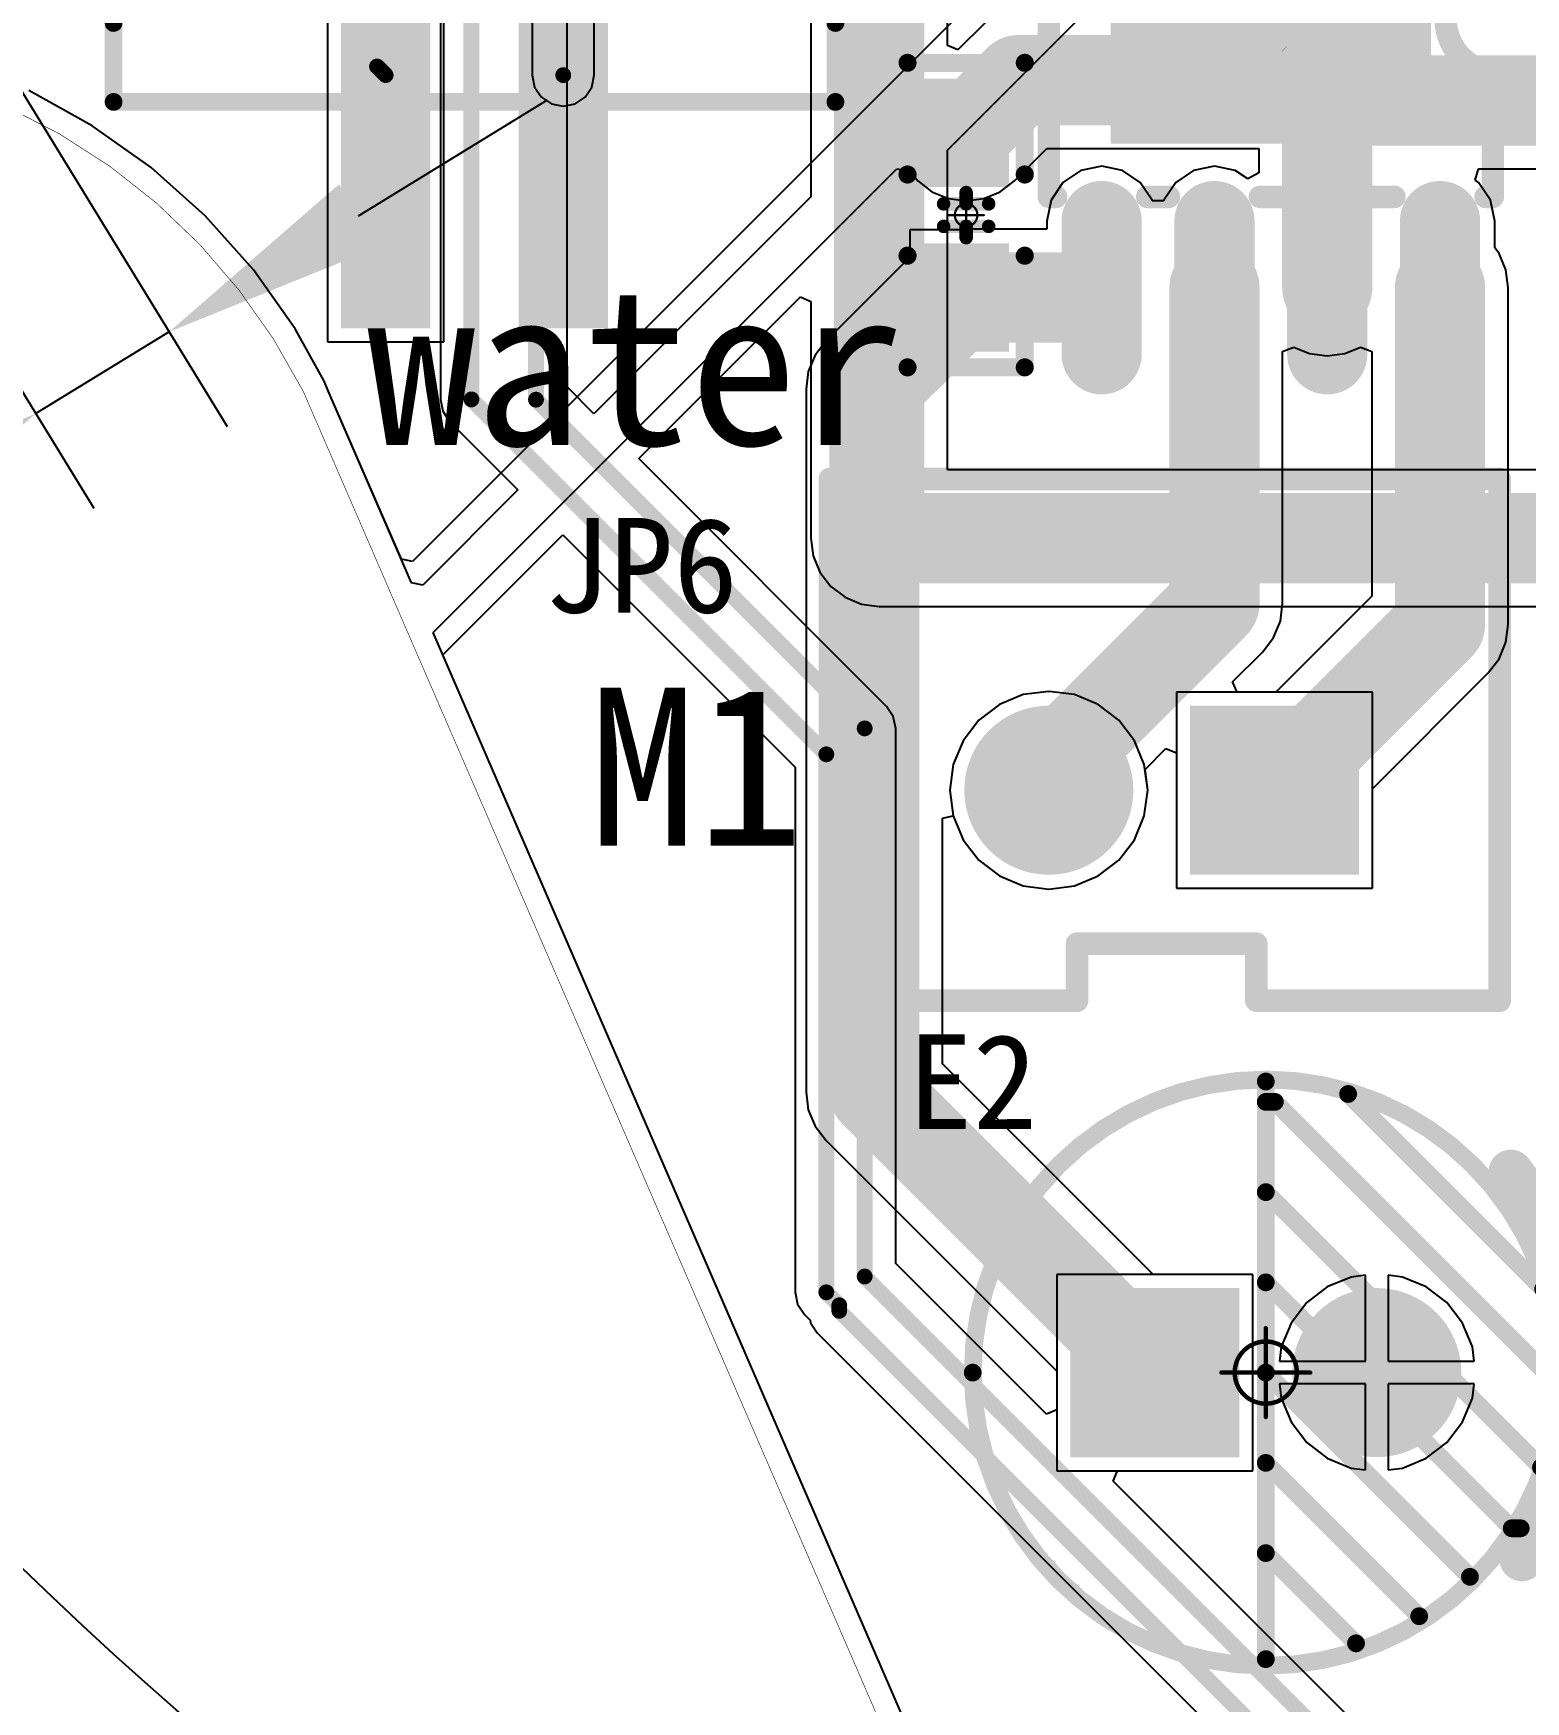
# Model space of a CAD drawing. Header units: millimetres. Extents: x 28 to 238, y 6 to 119.
# Drawn here: x 43.26 to 60.07, y 37.68 to 56.47 of the extents above; entities that cross this region are included whole.
import ezdxf

# ---------------------------------------------------------------- set-up
doc = ezdxf.new("R2010")
doc.units = ezdxf.units.MM
for name, color, linetype in [('BottomLayer', 5, 'Continuous'), ('BottomSolder', 6, 'Continuous'), ('KeepOutLayer', 6, 'Continuous'), ('Mechanical15', 56, 'Continuous'), ('MultiLayer', 9, 'Continuous'), ('PadHoleLayer', 156, 'Continuous'), ('TopLayer', 1, 'Continuous'), ('TopOverlay', 2, 'Continuous'), ('TopPaste', 8, 'Continuous'), ('TopSolder', 216, 'Continuous'), ('ViaHoleLayer', 16, 'Continuous')]:
    doc.layers.add(name, color=color, linetype=linetype)
doc.dimstyles.new('ISO-25', dxfattribs={"dimtxt": 2.5, "dimasz": 2.5, "dimexe": 1.25, "dimexo": 0.625, "dimtad": 1, "dimtxsty": 'Standard', "dimcen": 2.5, "dimadec": 0, "dimazin": 0, "dimtfac": 1, "dimtmove": 0, "dimatfit": 3, "dimfxl": 1, "dimarcsym": 0})

# ---------------------------------------------------------------- blocks, each defined once
blk = doc.blocks.new('C_0603_M_15')
at = {"layer": 'Mechanical15', "const_width": 0.0254}
for points in [[(0, 0.2), (0, -0.2)], [(-0.2, 0), (0.2, 0)]]:
    blk.add_lwpolyline(points, dxfattribs=at)
at = {"layer": 'Mechanical15'}
for points, const_width in [([(-0.006, 0.2, 1), (0.006, 0.2, 1)], 0.0127), ([(-0.206, 0, 1), (-0.194, 0, 1)], 0.0127), ([(0.127, 0, 1), (-0.127, 0, 1)], 0.0254), ([(-0.133, 0, 1), (-0.121, 0, 1)], 0.0127), ([(0.121, 0, 1), (0.133, 0, 1)], 0.0127), ([(0.194, 0, 1), (0.206, 0, 1)], 0.0127), ([(-0.006, -0.2, 1), (0.006, -0.2, 1)], 0.0127)]:
    blk.add_lwpolyline(points, format="xyb", close=True, dxfattribs=dict(at, const_width=const_width))
at = {"layer": 'TopLayer'}
for points in [[(-1.435, -0.381), (-0.419, -0.381), (-1.435, 0.381), (-0.419, 0.381)], [(0.419, -0.381), (1.435, -0.381), (0.419, 0.381), (1.435, 0.381)]]:
    blk.add_solid(points, dxfattribs=at)
at = {"layer": 'TopOverlay'}
for points, const_width in [([(-1.714, 0.66), (-0.457, 0.66)], 0.203), ([(-1.714, 0.66), (-1.714, -0.66)], 0.203), ([(0.457, 0.66), (1.714, 0.66)], 0.203), ([(1.714, 0.66), (1.714, -0.66)], 0.203), ([(-0.127, 0.254), (-0.127, -0.254)], 0.152), ([(0.127, 0.254), (0.127, -0.254)], 0.152), ([(-0.254, 0), (-0.127, 0)], 0.152), ([(0.127, 0), (0.254, 0)], 0.152), ([(-1.714, -0.66), (-0.457, -0.66)], 0.203), ([(0.457, -0.66), (1.714, -0.66)], 0.203)]:
    blk.add_lwpolyline(points, dxfattribs=dict(at, const_width=const_width))
for points, const_width in [([(-1.765, 0.66, 1), (-1.664, 0.66, 1)], 0.102), ([(-1.765, 0.66, 1), (-1.664, 0.66, 1)], 0.102), ([(-0.508, 0.66, 1), (-0.406, 0.66, 1)], 0.102), ([(0.406, 0.66, 1), (0.508, 0.66, 1)], 0.102), ([(1.664, 0.66, 1), (1.765, 0.66, 1)], 0.102), ([(1.664, 0.66, 1), (1.765, 0.66, 1)], 0.102), ([(-0.165, 0.254, 1), (-0.089, 0.254, 1)], 0.0762), ([(0.089, 0.254, 1), (0.165, 0.254, 1)], 0.0762), ([(-0.292, 0, 1), (-0.216, 0, 1)], 0.0762), ([(-0.165, 0, 1), (-0.089, 0, 1)], 0.0762), ([(0.089, 0, 1), (0.165, 0, 1)], 0.0762), ([(0.216, 0, 1), (0.292, 0, 1)], 0.0762), ([(-0.165, -0.254, 1), (-0.089, -0.254, 1)], 0.0762), ([(0.089, -0.254, 1), (0.165, -0.254, 1)], 0.0762), ([(-1.765, -0.66, 1), (-1.664, -0.66, 1)], 0.102), ([(-1.765, -0.66, 1), (-1.664, -0.66, 1)], 0.102), ([(-0.508, -0.66, 1), (-0.406, -0.66, 1)], 0.102), ([(0.406, -0.66, 1), (0.508, -0.66, 1)], 0.102), ([(1.664, -0.66, 1), (1.765, -0.66, 1)], 0.102), ([(1.664, -0.66, 1), (1.765, -0.66, 1)], 0.102)]:
    blk.add_lwpolyline(points, format="xyb", close=True, dxfattribs=dict(at, const_width=const_width))
at = {"layer": 'TopPaste'}
for points in [[(-1.435, -0.381), (-0.419, -0.381), (-1.435, 0.381), (-0.419, 0.381)], [(0.419, -0.381), (1.435, -0.381), (0.419, 0.381), (1.435, 0.381)]]:
    blk.add_solid(points, dxfattribs=at)
at = {"layer": 'TopSolder'}
for points in [[(-1.537, -0.483), (-0.318, -0.483), (-1.537, 0.483), (-0.318, 0.483)], [(0.318, -0.483), (1.537, -0.483), (0.318, 0.483), (1.537, 0.483)]]:
    blk.add_solid(points, dxfattribs=at)
blk = doc.blocks.new('CAP_2_5_6_3_11_2___BK_27')
at = {"layer": 'BottomLayer', "const_width": 0.85}
blk.add_lwpolyline([(0.825, 0, 1), (1.675, 0, 1)], format="xyb", close=True, dxfattribs=at)
at = {"layer": 'BottomLayer'}
blk.add_solid([(-2.1, -0.85), (-0.4, -0.85), (-2.1, 0.85), (-0.4, 0.85)], dxfattribs=at)
at = {"layer": 'BottomSolder', "const_width": 0.952}
blk.add_lwpolyline([(0.774, 0, 1), (1.726, 0, 1)], format="xyb", close=True, dxfattribs=at)
at = {"layer": 'BottomSolder'}
blk.add_solid([(-2.202, -0.952), (-0.298, -0.952), (-2.202, 0.952), (-0.298, 0.952)], dxfattribs=at)
at = {"layer": 'Mechanical15', "const_width": 0.05}
for points in [[(0, -0.5), (0, 0.5)], [(-0.5, 0), (0.5, 0)]]:
    blk.add_lwpolyline(points, dxfattribs=at)
at = {"layer": 'Mechanical15'}
for points, const_width in [([(-0.012, 0.5, 1), (0.012, 0.5, 1)], 0.025), ([(0.35, 0, 1), (-0.35, 0, 1)], 0.05), ([(-0.512, 0, 1), (-0.487, 0, 1)], 0.025), ([(-0.362, 0, 1), (-0.337, 0, 1)], 0.025), ([(0.337, 0, 1), (0.362, 0, 1)], 0.025), ([(0.487, 0, 1), (0.512, 0, 1)], 0.025), ([(-0.012, -0.5, 1), (0.012, -0.5, 1)], 0.025)]:
    blk.add_lwpolyline(points, format="xyb", close=True, dxfattribs=dict(at, const_width=const_width))
at = {"layer": 'MultiLayer', "const_width": 0.85}
blk.add_lwpolyline([(0.825, 0, 1), (1.675, 0, 1)], format="xyb", close=True, dxfattribs=at)
at = {"layer": 'MultiLayer'}
blk.add_solid([(-2.1, -0.85), (-0.4, -0.85), (-2.1, 0.85), (-0.4, 0.85)], dxfattribs=at)
at = {"layer": 'PadHoleLayer', "const_width": 0.4}
for points in [[(-1.45, 0, 1), (-1.05, 0, 1)], [(1.05, 0, 1), (1.45, 0, 1)]]:
    blk.add_lwpolyline(points, format="xyb", close=True, dxfattribs=at)
at = {"layer": 'TopLayer', "const_width": 0.85}
blk.add_lwpolyline([(0.825, 0, 1), (1.675, 0, 1)], format="xyb", close=True, dxfattribs=at)
at = {"layer": 'TopLayer'}
blk.add_solid([(-2.1, -0.85), (-0.4, -0.85), (-2.1, 0.85), (-0.4, 0.85)], dxfattribs=at)
at = {"layer": 'TopOverlay'}
for points, const_width in [([(3.3, 0, 1), (-3.3, 0, 1)], 0.2), ([(-0.05, 3.277, 1), (0.05, 3.277, 1)], 0.1), ([(0.877, 3.137, 1), (0.977, 3.137, 1)], 0.1), ([(-0.05, 3.048, 1), (0.05, 3.048, 1)], 0.1), ([(0.052, 3.048, 1), (0.152, 3.048, 1)], 0.1), ([(0.052, 3.048, 1), (0.152, 3.048, 1)], 0.1), ([(2.633, 2.258, 1), (2.885, 2.258, 1)], 0.252), ([(-0.05, 2.032, 1), (0.05, 2.032, 1)], 0.1), ([(-0.05, 1.016, 1), (0.05, 1.016, 1)], 0.1), ([(3.074, 0.94, 1), (3.174, 0.94, 1)], 0.1), ([(3.074, 0.94, 1), (3.174, 0.94, 1)], 0.1), ([(3.15, 0.94, 1), (3.25, 0.94, 1)], 0.1), ([(-3.35, 0, 1), (-3.25, 0, 1)], 0.1), ([(-0.05, 0, 1), (0.05, 0, 1)], 0.1), ([(3.25, 0, 1), (3.35, 0, 1)], 0.1), ([(3.252, -0.152, 1), (3.352, -0.152, 1)], 0.1), ([(-0.05, -1.016, 1), (0.05, -1.016, 1)], 0.1), ([(3.049, -1.067, 1), (3.149, -1.067, 1)], 0.1), ([(2.719, -1.753, 1), (2.819, -1.753, 1)], 0.1), ([(2.719, -1.753, 1), (2.819, -1.753, 1)], 0.1), ([(2.82, -1.753, 1), (2.92, -1.753, 1)], 0.1), ([(2.757, -2.097, 1), (3.009, -2.097, 1)], 0.252), ([(-0.05, -2.032, 1), (0.05, -2.032, 1)], 0.1), ([(2.249, -2.299, 1), (2.349, -2.299, 1)], 0.1), ([(1.677, -2.743, 1), (1.777, -2.743, 1)], 0.1), ([(0.966, -3.048, 1), (1.066, -3.048, 1)], 0.1), ([(-0.05, -3.226, 1), (0.05, -3.226, 1)], 0.1)]:
    blk.add_lwpolyline(points, format="xyb", close=True, dxfattribs=dict(at, const_width=const_width))
at = {"layer": 'TopOverlay', "const_width": 0.2}
for points in [[(0, -3.226), (0, 3.277)], [(0.927, 3.137), (3.124, 0.94)], [(0, 3.048), (0.102, 3.048)], [(0.102, 3.048), (3.302, -0.152)], [(0, 2.032), (3.099, -1.067)], [(0, 1.016), (2.769, -1.753)], [(3.124, 0.94), (3.2, 0.94)], [(0, 0), (2.299, -2.299)], [(0, -1.016), (1.727, -2.743)], [(2.769, -1.753), (2.87, -1.753)], [(0, -2.032), (1.016, -3.048)]]:
    blk.add_lwpolyline(points, dxfattribs=at)
at = {"layer": 'TopOverlay', "const_width": 0.504}
blk.add_lwpolyline([(2.759, 2.258, -0.340993), (2.883, -2.097)], format="xyb", dxfattribs=at)
at = {"layer": 'TopSolder', "const_width": 0.952}
blk.add_lwpolyline([(0.774, 0, 1), (1.726, 0, 1)], format="xyb", close=True, dxfattribs=at)
at = {"layer": 'TopSolder'}
blk.add_solid([(-2.202, -0.952), (-0.298, -0.952), (-2.202, 0.952), (-0.298, 0.952)], dxfattribs=at)
blk = doc.blocks.new('PH2_0_LS_2P_31')
at = {"layer": 'Mechanical15', "const_width": 0.05}
for points in [[(0, -0.5), (0, 0.5)], [(-0.5, 0), (0.5, 0)]]:
    blk.add_lwpolyline(points, dxfattribs=at)
at = {"layer": 'Mechanical15'}
for points, const_width in [([(-0.012, 0.5, 1), (0.012, 0.5, 1)], 0.025), ([(0.35, 0, 1), (-0.35, 0, 1)], 0.05), ([(-0.512, 0, 1), (-0.487, 0, 1)], 0.025), ([(-0.362, 0, 1), (-0.337, 0, 1)], 0.025), ([(0.337, 0, 1), (0.362, 0, 1)], 0.025), ([(0.487, 0, 1), (0.512, 0, 1)], 0.025), ([(-0.012, -0.5, 1), (0.012, -0.5, 1)], 0.025)]:
    blk.add_lwpolyline(points, format="xyb", close=True, dxfattribs=dict(at, const_width=const_width))
at = {"layer": 'TopLayer'}
for points in [[(-4.814, -1.754), (-3.314, -1.754), (-4.814, 1.246), (-3.314, 1.246)], [(4.814, 1.246), (3.314, 1.246), (4.814, -1.754), (3.314, -1.754)], [(-1.4, -5.242), (-0.6, -5.242), (-1.4, 0.258), (-0.6, 0.258)], [(0.6, -5.242), (1.4, -5.242), (0.6, 0.258), (1.4, 0.258)]]:
    blk.add_solid(points, dxfattribs=at)
at = {"layer": 'TopOverlay', "const_width": 0.2}
for points in [[(-4.064, 1.397), (-4.064, 2.794)], [(-4.064, 2.794), (4.064, 2.794)], [(-2.286, 1.905), (-2.286, 2.794)], [(-1.27, 1.905), (-1.27, 2.794)], [(1.27, 1.905), (1.27, 2.794)], [(2.286, 1.905), (2.286, 2.794)], [(4.064, 1.397), (4.064, 2.794)], [(-2.286, 1.905), (-1.27, 1.905)], [(1.27, 1.905), (2.286, 1.905)], [(-4.064, -2.794), (-4.064, -1.905)], [(4.064, -2.794), (4.064, -1.905)], [(-4.064, -2.794), (4.064, -2.794)]]:
    blk.add_lwpolyline(points, dxfattribs=at)
at = {"layer": 'TopOverlay', "const_width": 0.1}
for points in [[(-4.114, 2.794, 1), (-4.014, 2.794, 1)], [(-4.114, 2.794, 1), (-4.014, 2.794, 1)], [(-2.336, 2.794, 1), (-2.236, 2.794, 1)], [(-1.32, 2.794, 1), (-1.22, 2.794, 1)], [(1.22, 2.794, 1), (1.32, 2.794, 1)], [(2.236, 2.794, 1), (2.336, 2.794, 1)], [(4.014, 2.794, 1), (4.114, 2.794, 1)], [(4.014, 2.794, 1), (4.114, 2.794, 1)], [(-2.336, 1.905, 1), (-2.236, 1.905, 1)], [(-2.336, 1.905, 1), (-2.236, 1.905, 1)], [(-1.32, 1.905, 1), (-1.22, 1.905, 1)], [(-1.32, 1.905, 1), (-1.22, 1.905, 1)], [(1.22, 1.905, 1), (1.32, 1.905, 1)], [(1.22, 1.905, 1), (1.32, 1.905, 1)], [(2.236, 1.905, 1), (2.336, 1.905, 1)], [(2.236, 1.905, 1), (2.336, 1.905, 1)], [(-4.114, 1.397, 1), (-4.014, 1.397, 1)], [(4.014, 1.397, 1), (4.114, 1.397, 1)], [(-4.114, -1.905, 1), (-4.014, -1.905, 1)], [(4.014, -1.905, 1), (4.114, -1.905, 1)], [(-4.114, -2.794, 1), (-4.014, -2.794, 1)], [(-4.114, -2.794, 1), (-4.014, -2.794, 1)], [(4.014, -2.794, 1), (4.114, -2.794, 1)], [(4.014, -2.794, 1), (4.114, -2.794, 1)]]:
    blk.add_lwpolyline(points, format="xyb", close=True, dxfattribs=at)
at = {"layer": 'TopOverlay'}
blk.add_solid([(-2.286, 1.905), (-1.27, 1.905), (-2.286, 2.794), (-1.27, 2.794)], dxfattribs=at)
at = {"layer": 'TopPaste'}
for points in [[(-4.814, -1.754), (-3.314, -1.754), (-4.814, 1.246), (-3.314, 1.246)], [(4.814, 1.246), (3.314, 1.246), (4.814, -1.754), (3.314, -1.754)], [(-1.4, -5.242), (-0.6, -5.242), (-1.4, 0.258), (-0.6, 0.258)], [(0.6, -5.242), (1.4, -5.242), (0.6, 0.258), (1.4, 0.258)]]:
    blk.add_solid(points, dxfattribs=at)
at = {"layer": 'TopSolder'}
for points in [[(-4.916, -1.856), (-3.212, -1.856), (-4.916, 1.348), (-3.212, 1.348)], [(4.916, 1.348), (3.212, 1.348), (4.916, -1.856), (3.212, -1.856)], [(-1.502, -5.344), (-0.498, -5.344), (-1.502, 0.36), (-0.498, 0.36)], [(0.498, -5.344), (1.502, -5.344), (0.498, 0.36), (1.502, 0.36)]]:
    blk.add_solid(points, dxfattribs=at)
blk = doc.blocks.new('XH2_54_LI_2P_36')
at = {"layer": 'BottomLayer', "const_width": 0.85}
blk.add_lwpolyline([(0.845, 0, 1), (1.695, 0, 1)], format="xyb", close=True, dxfattribs=at)
at = {"layer": 'BottomLayer'}
blk.add_solid([(-0.42, -0.85), (-0.42, 0.85), (-2.12, -0.85), (-2.12, 0.85)], dxfattribs=at)
at = {"layer": 'BottomSolder', "const_width": 0.952}
blk.add_lwpolyline([(0.794, 0, 1), (1.746, 0, 1)], format="xyb", close=True, dxfattribs=at)
at = {"layer": 'BottomSolder'}
blk.add_solid([(-0.318, -0.952), (-0.318, 0.952), (-2.222, -0.952), (-2.222, 0.952)], dxfattribs=at)
at = {"layer": 'MultiLayer', "const_width": 0.85}
blk.add_lwpolyline([(0.845, 0, 1), (1.695, 0, 1)], format="xyb", close=True, dxfattribs=at)
at = {"layer": 'MultiLayer'}
blk.add_solid([(-0.42, -0.85), (-0.42, 0.85), (-2.12, -0.85), (-2.12, 0.85)], dxfattribs=at)
at = {"layer": 'PadHoleLayer', "const_width": 0.45}
for points in [[(-1.495, 0, 1), (-1.045, 0, 1)], [(1.045, 0, 1), (1.495, 0, 1)]]:
    blk.add_lwpolyline(points, format="xyb", close=True, dxfattribs=at)
at = {"layer": 'TopLayer', "const_width": 0.85}
blk.add_lwpolyline([(0.845, 0, 1), (1.695, 0, 1)], format="xyb", close=True, dxfattribs=at)
at = {"layer": 'TopLayer'}
blk.add_solid([(-0.42, -0.85), (-0.42, 0.85), (-2.12, -0.85), (-2.12, 0.85)], dxfattribs=at)
at = {"layer": 'TopOverlay', "const_width": 0.254}
for points in [[(-1.067, 2.37), (-3.807, 2.37)], [(-3.807, 2.37), (-3.807, -3.505)], [(-1.067, 2.37), (-1.067, 1.727)], [(2.954, 2.37), (0.953, 2.37)], [(0.953, 2.37), (0.953, 1.727)], [(3.736, 2.37), (2.954, 2.37)], [(3.736, 2.37), (3.736, -3.505)], [(0.953, 1.727), (-1.067, 1.727)], [(3.736, -3.505), (-3.807, -3.505)]]:
    blk.add_lwpolyline(points, dxfattribs=at)
at = {"layer": 'TopOverlay', "const_width": 0.127}
for points in [[(-3.871, 2.37, 1), (-3.744, 2.37, 1)], [(-3.871, 2.37, 1), (-3.744, 2.37, 1)], [(-1.13, 2.37, 1), (-1.003, 2.37, 1)], [(-1.13, 2.37, 1), (-1.003, 2.37, 1)], [(0.889, 2.37, 1), (1.016, 2.37, 1)], [(0.889, 2.37, 1), (1.016, 2.37, 1)], [(2.891, 2.37, 1), (3.018, 2.37, 1)], [(2.891, 2.37, 1), (3.018, 2.37, 1)], [(3.673, 2.37, 1), (3.8, 2.37, 1)], [(3.673, 2.37, 1), (3.8, 2.37, 1)], [(-1.13, 1.727, 1), (-1.003, 1.727, 1)], [(-1.13, 1.727, 1), (-1.003, 1.727, 1)], [(0.889, 1.727, 1), (1.016, 1.727, 1)], [(0.889, 1.727, 1), (1.016, 1.727, 1)], [(-3.871, -3.505, 1), (-3.744, -3.505, 1)], [(-3.871, -3.505, 1), (-3.744, -3.505, 1)], [(3.673, -3.505, 1), (3.8, -3.505, 1)], [(3.673, -3.505, 1), (3.8, -3.505, 1)]]:
    blk.add_lwpolyline(points, format="xyb", close=True, dxfattribs=at)
at = {"layer": 'TopSolder', "const_width": 0.952}
blk.add_lwpolyline([(0.794, 0, 1), (1.746, 0, 1)], format="xyb", close=True, dxfattribs=at)
at = {"layer": 'TopSolder'}
blk.add_solid([(-0.318, -0.952), (-0.318, 0.952), (-2.222, -0.952), (-2.222, 0.952)], dxfattribs=at)
blk = doc.blocks.new('SOIC_8_EP_56')
at = {"layer": 'Mechanical15', "const_width": 0.00254}
blk.add_lwpolyline([(0.358, 0.128), (0.307, 0.179)], dxfattribs=at)
at = {"layer": 'Mechanical15', "const_width": 0.00127}
for points in [[(0.307, 0.179, 1), (0.308, 0.179, 1)], [(0.357, 0.128, 1), (0.359, 0.128, 1)]]:
    blk.add_lwpolyline(points, format="xyb", close=True, dxfattribs=at)
at = {"layer": 'TopLayer', "const_width": 0.7}
for points in [[(-3.773, 1.905), (-2.273, 1.905)], [(2.273, 1.905), (3.773, 1.905)], [(-3.773, 0.635), (-2.273, 0.635)], [(2.273, 0.635), (3.773, 0.635)], [(-3.773, -0.635), (-2.273, -0.635)], [(2.273, -0.635), (3.773, -0.635)], [(-3.773, -1.905), (-2.273, -1.905)], [(2.273, -1.905), (3.773, -1.905)]]:
    blk.add_lwpolyline(points, dxfattribs=at)
at = {"layer": 'TopLayer', "const_width": 0.35}
for points in [[(-3.948, 1.905, 1), (-3.598, 1.905, 1)], [(-2.448, 1.905, 1), (-2.098, 1.905, 1)], [(2.098, 1.905, 1), (2.448, 1.905, 1)], [(3.598, 1.905, 1), (3.948, 1.905, 1)], [(-3.948, 0.635, 1), (-3.598, 0.635, 1)], [(-2.448, 0.635, 1), (-2.098, 0.635, 1)], [(2.098, 0.635, 1), (2.448, 0.635, 1)], [(3.598, 0.635, 1), (3.948, 0.635, 1)], [(-3.948, -0.635, 1), (-3.598, -0.635, 1)], [(-2.448, -0.635, 1), (-2.098, -0.635, 1)], [(2.098, -0.635, 1), (2.448, -0.635, 1)], [(3.598, -0.635, 1), (3.948, -0.635, 1)], [(-3.948, -1.905, 1), (-3.598, -1.905, 1)], [(-2.448, -1.905, 1), (-2.098, -1.905, 1)], [(2.098, -1.905, 1), (2.448, -1.905, 1)], [(3.598, -1.905, 1), (3.948, -1.905, 1)]]:
    blk.add_lwpolyline(points, format="xyb", close=True, dxfattribs=at)
at = {"layer": 'TopLayer'}
blk.add_solid([(1.301, -1.7), (1.301, 1.7), (-1.199, -1.7), (-1.199, 1.7)], dxfattribs=at)
at = {"layer": 'TopOverlay'}
for points, const_width in [([(-2.908, 2.743, 1), (-3.289, 2.743, 1)], 0.254), ([(-3.353, 2.743, 1), (-3.226, 2.743, 1)], 0.127), ([(-2.972, 2.743, 1), (-2.845, 2.743, 1)], 0.127), ([(-2.063, 2.5, 1), (-1.936, 2.5, 1)], 0.127), ([(-2.063, 2.5, 1), (-1.936, 2.5, 1)], 0.127), ([(-2.063, 2.418, 1), (-1.936, 2.418, 1)], 0.127), ([(-0.663, 2.5, 1), (-0.536, 2.5, 1)], 0.127), ([(-0.663, 2.499, 1), (-0.536, 2.499, 1)], 0.127), ([(0.536, 2.499, 1), (0.663, 2.499, 1)], 0.127), ([(0.537, 2.5, 1), (0.664, 2.5, 1)], 0.127), ([(1.936, 2.5, 1), (2.063, 2.5, 1)], 0.127), ([(1.936, 2.5, 1), (2.063, 2.5, 1)], 0.127), ([(1.936, 2.418, 1), (2.063, 2.418, 1)], 0.127), ([(-2.063, 1.392, 1), (-1.936, 1.392, 1)], 0.127), ([(1.936, 1.392, 1), (2.063, 1.392, 1)], 0.127), ([(-2.063, 1.148, 1), (-1.936, 1.148, 1)], 0.127), ([(1.936, 1.148, 1), (2.063, 1.148, 1)], 0.127), ([(-2.063, 0.122, 1), (-1.936, 0.122, 1)], 0.127), ([(1.936, 0.122, 1), (2.063, 0.122, 1)], 0.127), ([(-2.063, -0.122, 1), (-1.936, -0.122, 1)], 0.127), ([(1.936, -0.122, 1), (2.063, -0.122, 1)], 0.127), ([(-2.063, -1.148, 1), (-1.936, -1.148, 1)], 0.127), ([(1.936, -1.148, 1), (2.063, -1.148, 1)], 0.127), ([(-2.063, -1.392, 1), (-1.936, -1.392, 1)], 0.127), ([(1.936, -1.392, 1), (2.063, -1.392, 1)], 0.127), ([(-2.063, -2.418, 1), (-1.936, -2.418, 1)], 0.127), ([(-2.063, -2.5, 1), (-1.936, -2.5, 1)], 0.127), ([(-2.063, -2.5, 1), (-1.936, -2.5, 1)], 0.127), ([(1.936, -2.418, 1), (2.063, -2.418, 1)], 0.127), ([(1.936, -2.5, 1), (2.063, -2.5, 1)], 0.127), ([(1.936, -2.5, 1), (2.063, -2.5, 1)], 0.127)]:
    blk.add_lwpolyline(points, format="xyb", close=True, dxfattribs=dict(at, const_width=const_width))
at = {"layer": 'TopOverlay', "const_width": 0.254}
for points in [[(-0.6, 2.5), (-2, 2.5)], [(-2, 2.418), (-2, 2.5)], [(2, 2.5), (0.6, 2.5)], [(2, 2.418), (2, 2.5)], [(-2, 1.148), (-2, 1.392)], [(2, 1.148), (2, 1.392)], [(-2, -0.122), (-2, 0.122)], [(2, -0.122), (2, 0.122)], [(-2, -1.392), (-2, -1.148)], [(2, -1.392), (2, -1.148)], [(-2, -2.5), (-2, -2.418)], [(2, -2.5), (-2, -2.5)], [(2, -2.5), (2, -2.418)]]:
    blk.add_lwpolyline(points, dxfattribs=at)
blk.add_lwpolyline([(0.599, 2.499, -0.885717), (-0.599, 2.499)], format="xyb", dxfattribs=at)
at = {"layer": 'TopPaste', "const_width": 0.7}
for points in [[(-3.773, 1.905), (-2.273, 1.905)], [(2.273, 1.905), (3.773, 1.905)], [(-3.773, 0.635), (-2.273, 0.635)], [(2.273, 0.635), (3.773, 0.635)], [(-3.773, -0.635), (-2.273, -0.635)], [(2.273, -0.635), (3.773, -0.635)], [(-3.773, -1.905), (-2.273, -1.905)], [(2.273, -1.905), (3.773, -1.905)]]:
    blk.add_lwpolyline(points, dxfattribs=at)
at = {"layer": 'TopPaste', "const_width": 0.35}
for points in [[(-3.948, 1.905, 1), (-3.598, 1.905, 1)], [(-2.448, 1.905, 1), (-2.098, 1.905, 1)], [(2.098, 1.905, 1), (2.448, 1.905, 1)], [(3.598, 1.905, 1), (3.948, 1.905, 1)], [(-3.948, 0.635, 1), (-3.598, 0.635, 1)], [(-2.448, 0.635, 1), (-2.098, 0.635, 1)], [(2.098, 0.635, 1), (2.448, 0.635, 1)], [(3.598, 0.635, 1), (3.948, 0.635, 1)], [(-3.948, -0.635, 1), (-3.598, -0.635, 1)], [(-2.448, -0.635, 1), (-2.098, -0.635, 1)], [(2.098, -0.635, 1), (2.448, -0.635, 1)], [(3.598, -0.635, 1), (3.948, -0.635, 1)], [(-3.948, -1.905, 1), (-3.598, -1.905, 1)], [(-2.448, -1.905, 1), (-2.098, -1.905, 1)], [(2.098, -1.905, 1), (2.448, -1.905, 1)], [(3.598, -1.905, 1), (3.948, -1.905, 1)]]:
    blk.add_lwpolyline(points, format="xyb", close=True, dxfattribs=at)
at = {"layer": 'TopPaste'}
blk.add_solid([(1.301, -1.7), (1.301, 1.7), (-1.199, -1.7), (-1.199, 1.7)], dxfattribs=at)
at = {"layer": 'TopSolder', "const_width": 0.903}
for points in [[(-3.773, 1.905), (-2.273, 1.905)], [(2.273, 1.905), (3.773, 1.905)], [(-3.773, 0.635), (-2.273, 0.635)], [(2.273, 0.635), (3.773, 0.635)], [(-3.773, -0.635), (-2.273, -0.635)], [(2.273, -0.635), (3.773, -0.635)], [(-3.773, -1.905), (-2.273, -1.905)], [(2.273, -1.905), (3.773, -1.905)]]:
    blk.add_lwpolyline(points, dxfattribs=at)
at = {"layer": 'TopSolder', "const_width": 0.452}
for points in [[(-3.998, 1.905, 1), (-3.547, 1.905, 1)], [(-2.498, 1.905, 1), (-2.047, 1.905, 1)], [(2.047, 1.905, 1), (2.498, 1.905, 1)], [(3.547, 1.905, 1), (3.998, 1.905, 1)], [(-3.998, 0.635, 1), (-3.547, 0.635, 1)], [(-2.498, 0.635, 1), (-2.047, 0.635, 1)], [(2.047, 0.635, 1), (2.498, 0.635, 1)], [(3.547, 0.635, 1), (3.998, 0.635, 1)], [(-3.998, -0.635, 1), (-3.547, -0.635, 1)], [(-2.498, -0.635, 1), (-2.047, -0.635, 1)], [(2.047, -0.635, 1), (2.498, -0.635, 1)], [(3.547, -0.635, 1), (3.998, -0.635, 1)], [(-3.998, -1.905, 1), (-3.547, -1.905, 1)], [(-2.498, -1.905, 1), (-2.047, -1.905, 1)], [(2.047, -1.905, 1), (2.498, -1.905, 1)], [(3.547, -1.905, 1), (3.998, -1.905, 1)]]:
    blk.add_lwpolyline(points, format="xyb", close=True, dxfattribs=at)
at = {"layer": 'TopSolder'}
blk.add_solid([(1.402, -1.802), (1.402, 1.802), (-1.301, -1.802), (-1.301, 1.802)], dxfattribs=at)
blk = doc.blocks.new('*D62')
at = {"color": 0, "lineweight": -2, "transparency": 16777216}
for p, q in [((41.386, 58.66), (45.445, 52.04)), ((39.885, 57.74), (43.945, 51.12)), ((46.923, 54.413), (49.054, 55.72)), ((44.792, 53.106), (43.291, 52.186)), ((41.16, 50.879), (31.925, 45.216))]:
    blk.add_line(p, q, dxfattribs=at)
at = {"color": 0, "transparency": 16777216}
for points in [[(46.705, 54.768), (47.141, 54.058), (44.792, 53.106)], [(40.942, 51.234), (41.378, 50.524), (43.291, 52.186)]]:
    blk.add_solid(points, dxfattribs=at)
at = {"layer": 'Defpoints', "color": 0, "transparency": 16777216}
for p in [(41.059, 59.193), (39.558, 58.273), (43.291, 52.186)]:
    blk.add_point(p, dxfattribs=at)
at = {"color": 0, "transparency": 16777216, "insert": (34.388, 49.17), "char_height": 2.5, "attachment_point": 5, "rotation": 31.5175}
blk.add_mtext('1,76', dxfattribs=at)

msp = doc.modelspace()

# ---------------------------------------------------------------- linework, layer by layer
msp.add_circle((70.558, 67.272), 39.25)
at = {"layer": 'BottomLayer'}
for p, q in [((52.018, 80.46), (52.018, 54.626)), ((49.273, 52.488), (49.273, 73.648)), ((53.556, 56.329), (53.556, 60.724)), ((47.847, 60.263), (47.847, 52.346)), ((55.196, 57.804), (53.673, 56.281)), ((53.556, 55.153), (55.755, 57.352)), ((53.673, 56.281), (53.556, 56.329)), ((43.926, 55.427), (43.212, 55.822)), ((44.59, 54.956), (43.926, 55.427)), ((53.556, 51.552), (53.556, 55.153)), ((45.198, 54.413), (44.59, 54.956)), ((52.018, 54.626), (49.576, 52.184)), ((45.741, 53.805), (45.198, 54.413)), ((46.213, 53.14), (45.741, 53.805)), ((50.081, 51.679), (51.901, 53.499)), ((51.901, 53.499), (52.018, 53.45)), ((52.018, 53.45), (52.018, 50.783)), ((46.535, 52.558), (46.213, 53.14)), ((46.542, 52.544), (46.535, 52.558)), ((46.535, 52.558), (46.535, 52.558)), ((46.585, 52.444), (46.542, 52.544)), ((47.523, 50.279), (46.585, 52.444)), ((49.576, 52.184), (49.273, 52.488)), ((47.847, 52.346), (47.873, 52.212)), ((47.873, 52.212), (47.949, 52.099)), ((47.949, 52.099), (48.72, 51.328)), ((52.871, 48.889), (50.081, 51.679)), ((60.309, 51.552), (53.556, 51.552)), ((48.72, 51.328), (47.648, 50.256)), ((47.874, 49.471), (49.225, 50.823)), ((49.225, 50.823), (51.843, 48.205)), ((52.018, 50.783), (52.045, 50.584)), ((52.045, 50.584), (52.121, 50.399)), ((52.121, 50.399), (52.244, 50.24)), ((47.648, 50.256), (47.523, 50.279)), ((52.244, 50.24), (52.403, 50.118)), ((52.403, 50.118), (52.588, 50.041)), ((52.588, 50.041), (52.787, 50.015)), ((52.787, 50.015), (60.309, 50.015)), ((54.153, 34.982), (47.874, 49.471)), ((54.698, 49.059), (54.41, 49.022)), ((54.986, 49.022), (54.698, 49.059)), ((58.342, 49.05), (56.134, 49.05)), ((56.134, 49.05), (56.134, 46.842)), ((58.342, 46.842), (58.342, 49.05)), ((52.947, 48.776), (52.871, 48.889)), ((54.141, 48.91), (53.91, 48.733)), ((54.41, 49.022), (54.141, 48.91)), ((55.254, 48.91), (54.986, 49.022)), ((55.485, 48.733), (55.254, 48.91)), ((52.974, 48.642), (52.947, 48.776)), ((53.91, 48.733), (53.733, 48.503)), ((55.662, 48.503), (55.485, 48.733)), ((52.974, 42.616), (52.974, 48.642)), ((52.974, 48.642), (52.974, 48.642)), ((53.733, 48.503), (53.622, 48.234)), ((55.773, 48.234), (55.662, 48.503)), ((51.843, 48.205), (51.843, 42.293)), ((53.622, 48.234), (53.584, 47.946)), ((55.811, 47.946), (55.773, 48.234)), ((53.584, 47.946), (53.622, 47.658)), ((55.773, 47.658), (55.811, 47.946)), ((53.622, 47.658), (53.733, 47.389)), ((55.662, 47.389), (55.773, 47.658)), ((53.733, 47.389), (53.91, 47.159)), ((55.485, 47.159), (55.662, 47.389)), ((53.91, 47.159), (54.141, 46.982)), ((55.254, 46.982), (55.485, 47.159)), ((54.141, 46.982), (54.41, 46.87)), ((54.986, 46.87), (55.254, 46.982)), ((54.41, 46.87), (54.698, 46.832)), ((54.698, 46.832), (54.986, 46.87)), ((56.134, 46.842), (58.342, 46.842)), ((54.67, 40.92), (52.974, 42.616)), ((56.995, 42.493), (54.787, 42.493)), ((54.787, 42.493), (54.787, 40.969)), ((56.995, 40.285), (56.995, 42.493)), ((58.103, 42.465), (57.834, 42.354)), ((58.264, 42.486), (58.103, 42.465)), ((58.264, 41.516), (58.264, 42.486)), ((58.679, 42.465), (58.518, 42.486)), ((58.518, 42.486), (58.518, 41.516)), ((58.948, 42.354), (58.679, 42.465)), ((51.843, 42.293), (51.869, 42.159)), ((57.834, 42.354), (57.604, 42.177)), ((59.179, 42.177), (58.948, 42.354)), ((51.869, 42.159), (51.945, 42.045)), ((57.604, 42.177), (57.427, 41.946)), ((59.355, 41.946), (59.179, 42.177)), ((51.945, 42.045), (52.009, 41.981)), ((52.009, 41.981), (52.015, 41.951)), ((52.015, 41.951), (52.091, 41.838)), ((57.427, 41.946), (57.316, 41.678)), ((59.467, 41.678), (59.355, 41.946)), ((52.091, 41.838), (59.222, 34.707)), ((57.316, 41.678), (57.294, 41.516)), ((57.294, 41.516), (58.264, 41.516)), ((58.518, 41.516), (59.488, 41.516)), ((59.488, 41.516), (59.467, 41.678)), ((58.264, 41.262), (57.294, 41.262)), ((57.294, 41.262), (57.316, 41.101)), ((58.264, 40.293), (58.264, 41.262)), ((59.488, 41.262), (58.518, 41.262)), ((58.518, 41.262), (58.518, 40.293)), ((59.467, 41.101), (59.488, 41.262)), ((54.787, 40.969), (54.67, 40.92)), ((57.316, 41.101), (57.427, 40.833)), ((59.355, 40.833), (59.467, 41.101)), ((57.427, 40.833), (57.604, 40.602)), ((59.179, 40.602), (59.355, 40.833)), ((57.604, 40.602), (57.834, 40.425)), ((58.948, 40.425), (59.179, 40.602)), ((57.834, 40.425), (58.103, 40.314)), ((58.679, 40.314), (58.948, 40.425)), ((55.422, 40.168), (55.471, 40.285)), ((55.471, 40.285), (56.995, 40.285)), ((58.103, 40.314), (58.264, 40.293)), ((58.518, 40.293), (58.679, 40.314)), ((59.351, 36.24), (55.422, 40.168))]:
    msp.add_line(p, q, dxfattribs=at)
for points, const_width in [([(52.787, 50.783), (52.787, 87.725)], 1.016), ([(48.196, 52.346), (48.196, 74.945)], 0.178), ([(48.923, 52.343), (48.923, 74.141)], 0.178), ([(48.196, 52.346), (52.192, 48.35)], 0.178), ([(48.923, 52.343), (52.624, 48.642)], 0.178), ([(52.787, 50.783), (61.078, 50.783)], 1.016), ([(52.624, 42.471), (52.624, 48.642)], 0.178), ([(52.192, 42.293), (52.192, 48.35)], 0.178), ([(52.624, 42.471), (59.206, 35.89)], 0.178), ([(52.192, 42.293), (52.338, 42.147)], 0.178), ([(52.338, 42.085), (52.338, 42.147)], 0.178), ([(52.338, 42.085), (59.469, 34.955)], 0.178)]:
    msp.add_lwpolyline(points, dxfattribs=dict(at, const_width=const_width))
for points, const_width in [([(48.152, 52.346, 1), (48.241, 52.346, 1)], 0.0889), ([(48.152, 52.346, 1), (48.241, 52.346, 1)], 0.0889), ([(48.879, 52.343, 1), (48.968, 52.343, 1)], 0.0889), ([(48.879, 52.343, 1), (48.968, 52.343, 1)], 0.0889), ([(52.573, 52.163, 1), (52.923, 52.163, 1)], 0.35), ([(52.533, 50.783, 1), (53.041, 50.783, 1)], 0.508), ([(52.533, 50.783, 1), (53.041, 50.783, 1)], 0.508), ([(52.612, 50.783, 1), (52.962, 50.783, 1)], 0.35), ([(52.58, 48.642, 1), (52.669, 48.642, 1)], 0.0889), ([(52.58, 48.642, 1), (52.669, 48.642, 1)], 0.0889), ([(52.148, 48.35, 1), (52.237, 48.35, 1)], 0.0889), ([(52.148, 48.35, 1), (52.237, 48.35, 1)], 0.0889), ([(52.58, 42.471, 1), (52.669, 42.471, 1)], 0.0889), ([(52.58, 42.471, 1), (52.669, 42.471, 1)], 0.0889), ([(52.148, 42.293, 1), (52.237, 42.293, 1)], 0.0889), ([(52.148, 42.293, 1), (52.237, 42.293, 1)], 0.0889), ([(52.294, 42.147, 1), (52.383, 42.147, 1)], 0.0889), ([(52.294, 42.147, 1), (52.383, 42.147, 1)], 0.0889), ([(52.294, 42.085, 1), (52.383, 42.085, 1)], 0.0889), ([(52.294, 42.085, 1), (52.383, 42.085, 1)], 0.0889)]:
    msp.add_lwpolyline(points, format="xyb", close=True, dxfattribs=dict(at, const_width=const_width))
at = {"layer": 'KeepOutLayer', "const_width": 0.00645}
for points in [[(34.052, 52.857, -3.804617), (64.049, 28.566)], [(34.052, 52.857, -3.804617), (64.049, 28.566)], [(41.681, 56.082, -0.22033), (46.301, 52.44)]]:
    msp.add_lwpolyline(points, format="xyb", dxfattribs=at)
msp.add_lwpolyline([(46.301, 52.44), (53.95, 34.793)], dxfattribs=at)
at = {"layer": 'KeepOutLayer'}
for const_width in [0.00322, 0.00323]:
    msp.add_lwpolyline([(46.3, 52.44, 1), (46.303, 52.44, 1)], format="xyb", close=True, dxfattribs=dict(at, const_width=const_width))
at = {"layer": 'MultiLayer', "const_width": 0.35}
for points in [[(52.573, 52.163, 1), (52.923, 52.163, 1)], [(52.612, 50.783, 1), (52.962, 50.783, 1)]]:
    msp.add_lwpolyline(points, format="xyb", close=True, dxfattribs=at)
at = {"layer": 'TopLayer'}
for p, q in [((48.881, 61.023), (48.881, 55.997)), ((49.58, 55.997), (49.58, 60.878)), ((46.577, 59.001), (46.577, 52.993)), ((47.885, 52.993), (47.885, 59.001)), ((54.779, 57.769), (47.532, 50.522)), ((48.881, 55.997), (48.908, 55.863)), ((49.554, 55.863), (49.58, 55.997)), ((43.926, 55.427), (43.212, 55.822)), ((48.908, 55.863), (48.984, 55.75)), ((49.478, 55.75), (49.554, 55.863)), ((48.984, 55.75), (49.097, 55.674)), ((49.097, 55.674), (49.231, 55.647)), ((49.231, 55.647), (49.365, 55.674)), ((49.365, 55.674), (49.478, 55.75)), ((44.59, 54.956), (43.926, 55.427)), ((54.31, 54.805), (54.677, 55.172)), ((54.677, 55.172), (57.064, 55.172)), ((57.064, 55.172), (57.064, 54.898)), ((45.198, 54.413), (44.59, 54.956)), ((47.766, 49.72), (52.986, 54.94)), ((52.986, 54.94), (53.139, 54.914)), ((53.139, 54.914), (53.223, 54.805)), ((55.057, 54.923), (54.857, 54.789)), ((55.293, 54.97), (55.057, 54.923)), ((55.528, 54.923), (55.293, 54.97)), ((55.728, 54.789), (55.528, 54.923)), ((56.327, 54.923), (56.127, 54.789)), ((56.563, 54.97), (56.327, 54.923)), ((56.798, 54.923), (56.563, 54.97)), ((56.937, 54.83), (56.798, 54.923)), ((57.064, 54.898), (56.937, 54.83)), ((59.498, 54.816), (59.537, 54.943)), ((59.537, 54.943), (64.451, 54.943)), ((53.223, 54.805), (53.382, 54.683)), ((53.382, 54.683), (53.568, 54.606)), ((53.965, 54.606), (54.151, 54.683)), ((54.151, 54.683), (54.31, 54.805)), ((54.857, 54.789), (54.724, 54.589)), ((55.862, 54.589), (55.728, 54.789)), ((56.127, 54.789), (55.994, 54.589)), ((59.538, 54.789), (59.498, 54.816)), ((59.672, 54.589), (59.538, 54.789)), ((53.568, 54.606), (53.767, 54.58)), ((53.767, 54.58), (53.965, 54.606)), ((54.724, 54.589), (54.677, 54.354)), ((55.863, 54.583), (55.862, 54.589)), ((55.992, 54.583), (55.863, 54.583)), ((55.994, 54.589), (55.992, 54.583)), ((59.719, 54.354), (59.672, 54.589)), ((45.741, 53.805), (45.198, 54.413)), ((54.677, 54.354), (54.677, 54.263)), ((59.719, 54.053), (59.719, 54.354)), ((53.717, 54.256), (53.132, 54.256)), ((53.132, 54.256), (53.132, 53.946)), ((53.767, 54.263), (53.717, 54.256)), ((54.677, 54.263), (53.767, 54.263)), ((53.132, 53.946), (52.189, 53.004)), ((59.768, 53.988), (59.719, 54.053)), ((59.845, 53.803), (59.768, 53.988)), ((46.213, 53.14), (45.741, 53.805)), ((59.871, 53.604), (59.845, 53.803)), ((59.871, 49.811), (59.871, 53.604)), ((46.535, 52.558), (46.213, 53.14)), ((46.577, 52.993), (47.885, 52.993)), ((52.189, 53.004), (52.067, 52.845)), ((52.067, 52.845), (51.99, 52.66)), ((57.331, 52.885), (57.366, 52.902)), ((57.331, 50.049), (57.331, 52.885)), ((57.366, 52.902), (57.458, 52.934)), ((57.458, 52.934), (57.634, 52.861)), ((57.634, 52.861), (57.833, 52.835)), ((57.833, 52.835), (58.032, 52.861)), ((58.032, 52.861), (58.207, 52.934)), ((58.207, 52.934), (58.299, 52.902)), ((58.299, 52.902), (58.334, 52.885)), ((58.334, 52.885), (58.334, 50.129)), ((51.99, 52.66), (51.964, 52.461)), ((46.542, 52.544), (46.535, 52.558)), ((46.535, 52.558), (46.535, 52.558)), ((46.585, 52.444), (46.542, 52.544)), ((47.408, 50.546), (46.585, 52.444)), ((51.964, 52.461), (51.964, 44.548)), ((47.532, 50.522), (47.408, 50.546)), ((58.334, 50.129), (57.255, 49.05)), ((57.305, 49.85), (57.331, 50.049)), ((57.228, 49.664), (57.305, 49.85)), ((59.845, 49.612), (59.871, 49.811)), ((54.153, 34.982), (47.766, 49.72)), ((57.106, 49.505), (57.228, 49.664)), ((59.768, 49.427), (59.845, 49.612)), ((56.768, 49.167), (57.106, 49.505)), ((59.646, 49.267), (59.768, 49.427)), ((58.342, 47.963), (59.646, 49.267)), ((56.817, 49.05), (56.768, 49.167)), ((57.255, 49.05), (56.817, 49.05)), ((55.781, 48.179), (56.016, 48.415)), ((56.016, 48.415), (56.134, 48.367)), ((56.134, 48.367), (56.134, 46.842)), ((55.811, 47.946), (55.781, 48.179)), ((55.773, 47.658), (55.811, 47.946)), ((58.342, 46.842), (58.342, 47.963)), ((53.501, 47.632), (53.622, 47.658)), ((53.501, 44.866), (53.501, 47.632)), ((53.622, 47.658), (53.733, 47.389)), ((55.662, 47.389), (55.773, 47.658)), ((53.733, 47.389), (53.91, 47.159)), ((55.485, 47.159), (55.662, 47.389)), ((53.91, 47.159), (54.141, 46.982)), ((55.254, 46.982), (55.485, 47.159)), ((54.141, 46.982), (54.41, 46.87)), ((54.986, 46.87), (55.254, 46.982)), ((54.41, 46.87), (54.698, 46.832)), ((54.698, 46.832), (54.986, 46.87)), ((56.134, 46.842), (58.342, 46.842)), ((55.874, 42.493), (53.501, 44.866)), ((51.964, 44.548), (51.99, 44.349)), ((51.99, 44.349), (52.067, 44.163)), ((52.067, 44.163), (52.189, 44.004)), ((52.189, 44.004), (54.787, 41.407)), ((56.995, 42.493), (55.874, 42.493)), ((56.995, 40.285), (56.995, 42.493)), ((54.787, 41.407), (54.787, 40.285)), ((54.787, 40.285), (56.995, 40.285))]:
    msp.add_line(p, q, dxfattribs=at)
for points, const_width in [([(49.231, 55.997), (49.231, 61.023)], 0.178), ([(47.134, 56.094), (47.134, 60.425)], 0.178), ([(57.198, 56.576), (57.833, 55.941)], 1.016), ([(53.767, 55.349), (54.359, 55.941)], 1.016), ([(54.359, 55.941), (57.833, 55.941)], 1.016), ([(57.833, 53.604), (57.833, 55.941)], 1.016), ([(57.833, 55.941), (58.062, 55.712)], 1.016), ([(47.134, 56.094), (47.231, 55.997)], 0.178), ([(58.062, 55.712), (60.951, 55.712)], 1.016), ([(56.563, 50.049), (56.563, 53.604)], 1.016), ([(59.103, 49.811), (59.103, 53.604)], 1.016), ([(52.733, 52.461), (53.767, 53.494)], 1.016), ([(53.767, 53.494), (55.183, 53.494)], 1.016), ([(52.733, 44.548), (52.733, 52.461)], 1.016), ([(54.698, 48.184), (56.563, 50.049)], 1.016), ([(57.238, 47.946), (59.103, 49.811)], 1.016), ([(54.698, 47.946), (54.698, 48.184)], 1.016), ([(52.733, 44.548), (55.891, 41.389)], 1.016)]:
    msp.add_lwpolyline(points, dxfattribs=dict(at, const_width=const_width))
for points, const_width in [([(56.944, 56.576, 1), (57.452, 56.576, 1)], 0.508), ([(54.105, 55.941, 1), (54.613, 55.941, 1)], 0.508), ([(54.105, 55.941, 1), (54.613, 55.941, 1)], 0.508), ([(57.579, 55.941, 1), (58.087, 55.941, 1)], 0.508), ([(57.579, 55.941, 1), (58.087, 55.941, 1)], 0.508), ([(57.579, 55.941, 1), (58.087, 55.941, 1)], 0.508), ([(57.579, 55.941, 1), (58.087, 55.941, 1)], 0.508), ([(47.089, 56.094, 1), (47.178, 56.094, 1)], 0.0889), ([(47.089, 56.094, 1), (47.178, 56.094, 1)], 0.0889), ([(57.808, 55.712, 1), (58.316, 55.712, 1)], 0.508), ([(57.808, 55.712, 1), (58.316, 55.712, 1)], 0.508), ([(47.186, 55.997, 1), (47.275, 55.997, 1)], 0.0889), ([(49.186, 55.997, 1), (49.275, 55.997, 1)], 0.0889), ([(53.513, 55.349, 1), (54.021, 55.349, 1)], 0.508), ([(56.309, 53.604, 1), (56.817, 53.604, 1)], 0.508), ([(57.579, 53.604, 1), (58.087, 53.604, 1)], 0.508), ([(58.849, 53.604, 1), (59.357, 53.604, 1)], 0.508), ([(53.513, 53.494, 1), (54.021, 53.494, 1)], 0.508), ([(53.513, 53.494, 1), (54.021, 53.494, 1)], 0.508), ([(54.929, 53.494, 1), (55.437, 53.494, 1)], 0.508), ([(52.479, 52.461, 1), (52.987, 52.461, 1)], 0.508), ([(52.479, 52.461, 1), (52.987, 52.461, 1)], 0.508), ([(52.573, 52.163, 1), (52.923, 52.163, 1)], 0.35), ([(52.612, 50.783, 1), (52.962, 50.783, 1)], 0.35), ([(56.309, 50.049, 1), (56.817, 50.049, 1)], 0.508), ([(56.309, 50.049, 1), (56.817, 50.049, 1)], 0.508), ([(58.849, 49.811, 1), (59.357, 49.811, 1)], 0.508), ([(58.849, 49.811, 1), (59.357, 49.811, 1)], 0.508), ([(54.444, 48.184, 1), (54.952, 48.184, 1)], 0.508), ([(54.444, 48.184, 1), (54.952, 48.184, 1)], 0.508), ([(54.444, 47.946, 1), (54.952, 47.946, 1)], 0.508), ([(56.984, 47.946, 1), (57.492, 47.946, 1)], 0.508), ([(52.479, 44.548, 1), (52.987, 44.548, 1)], 0.508), ([(52.479, 44.548, 1), (52.987, 44.548, 1)], 0.508), ([(55.637, 41.389, 1), (56.145, 41.389, 1)], 0.508)]:
    msp.add_lwpolyline(points, format="xyb", close=True, dxfattribs=dict(at, const_width=const_width))
at = {"layer": 'ViaHoleLayer', "const_width": 0.2}
for points in [[(52.648, 52.163, 1), (52.848, 52.163, 1)], [(52.687, 50.783, 1), (52.887, 50.783, 1)]]:
    msp.add_lwpolyline(points, format="xyb", close=True, dxfattribs=at)

# ---------------------------------------------------------------- block references
for name, p in [('PH2_0_LS_2P_31', (48.231, 58.489)), ('CAP_2_5_6_3_11_2___BK_27', (57.141, 41.389))]:
    msp.add_blockref(name, p)
for name, p, rotation in [('SOIC_8_EP_56', (57.198, 56.626), 270), ('C_0603_M_15', (53.767, 54.421), 90), ('XH2_54_LI_2P_36', (55.968, 47.946), 180)]:
    msp.add_blockref(name, p, dxfattribs=dict(rotation=rotation))

# ---------------------------------------------------------------- texts
at = {"layer": 'TopOverlay'}
for s, p in [('water', (47.026, 51.831)), ('M1', (49.522, 47.323))]:
    msp.add_text(s, height=1.778, rotation=360, dxfattribs=at).set_placement(p)
for s, p in [('JP6', (49.02, 49.945)), ('E2', (53.116, 44.131))]:
    msp.add_text(s, height=1.0668, dxfattribs=at).set_placement(p)

# ---------------------------------------------------------------- dimensions: what is measured, and where the dimension line sits
dim = msp.add_aligned_dim(p1=(41.059, 59.193), p2=(39.558, 58.273), distance=7.141, dimstyle='ISO-25')
dim.commit()
dim.dimension.update_dxf_attribs({"geometry": '*D62', "text_midpoint": (34.388, 49.17)})

doc.saveas('drawing.dxf')
